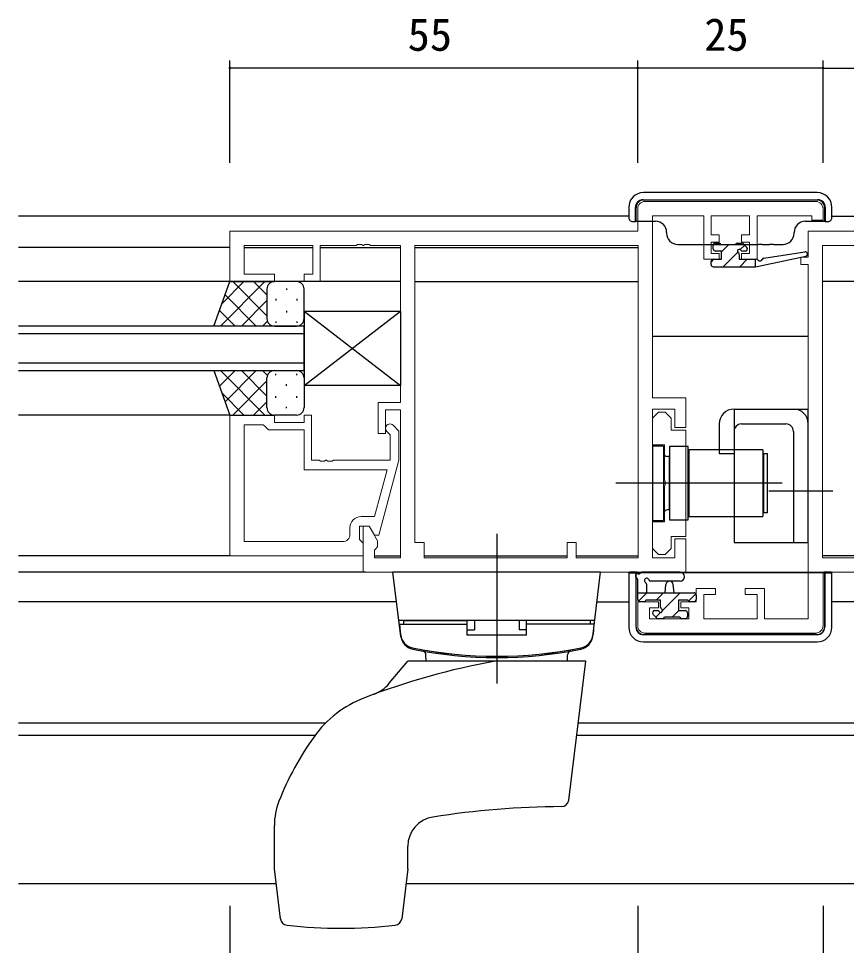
# Model space of a CAD drawing. Units: millimetres, scale not verified. Extents: x -1107 to 397, y -282 to 282.
# Drawn here: x -125.7 to -14, y 7.8 to 132.8 of the extents above; entities that cross this region are included whole.
import ezdxf
from ezdxf.enums import TextEntityAlignment as Align

# ---------------------------------------------------------------- set-up
doc = ezdxf.new("R2010")
doc.units = ezdxf.units.MM
doc.header["$LTSCALE"] = 2
doc.layers.add('0-2_YKK_11', color=7, linetype='Continuous', lineweight=18)
for name, color, linetype in [('0-3_YKK_12', 2, 'Continuous'), ('0-4_YKK_13', 4, 'Continuous'), ('0-6_YKK_D', 6, 'Continuous')]:
    doc.layers.add(name, color=color, linetype=linetype)
doc.styles.add('ＭＳ ゴシック', font='')
doc.styles.get('ＭＳ ゴシック').set_extended_font_data('MS Gothic')

msp = doc.modelspace()

# ---------------------------------------------------------------- linework, layer by layer
at = {"layer": '0-2_YKK_11'}
for p, q in [((-18.151, 108.129), (-41.151, 108.129)), ((-42.151, 107.129), (-42.151, 104.129)), ((-42.081, 60.059), (-42.081, 102.199)), ((-17.221, 60.059), (-17.221, 102.199)), ((-80.951, 63.259), (-80.951, 64.129)), ((-18.151, 49.929), (-41.151, 49.929))]:
    msp.add_line(p, q, dxfattribs=at)
for points in [[(-37.151, 60.059), (-40.151, 60.059), (-40.151, 80.129), (-37.151, 80.129), (-37.151, 77.629), (-35.651, 77.629), (-35.651, 81.629), (-40.151, 81.629), (-40.151, 106.199), (-33.251, 106.199), (-33.251, 100.329), (-31.151, 100.329), (-31.151, 101.129), (-32.251, 101.129), (-32.251, 102.629), (-31.151, 102.629), (-31.151, 103.629), (-32.251, 103.629), (-32.251, 106.199), (-27.051, 106.199), (-27.051, 103.629), (-28.151, 103.629), (-28.151, 102.629), (-27.051, 102.629), (-27.051, 101.129), (-28.151, 101.129), (-28.151, 100.329), (-26.051, 100.329), (-26.051, 106.199), (-18.651, 106.199), (-18.651, 105.629), (-17.151, 105.629), (-17.151, 107.129)], [(-42.151, 104.129), (-97.151, 104.129), (-97.151, 97.329), (-91.151, 97.329), (-91.151, 98.329), (-95.221, 98.329), (-95.221, 102.199), (-85.951, 102.199), (-85.951, 98.329), (-87.151, 98.329), (-87.151, 97.329), (-84.951, 97.329), (-84.951, 102.199), (-80.109, 102.199), (-79.926, 102.319), (-79.376, 102.319), (-79.193, 102.199), (-79.109, 102.199), (-78.926, 102.319), (-78.376, 102.319), (-78.193, 102.199), (-74.151, 102.199), (-74.151, 81.029), (-77.151, 81.029), (-77.151, 76.829), (-76.151, 76.829), (-76.151, 80.029), (-74.151, 80.029), (-74.151, 60.059), (-77.651, 60.059), (-77.651, 61.129), (-77.221, 61.559), (-77.221, 62.371), (-78.351, 64.329), (-79.151, 64.329), (-79.151, 58.129), (-35.651, 58.129), (-35.651, 62.629), (-37.151, 62.629), (-37.151, 60.059)], [(-42.151, 50.929), (-42.151, 54.129), (-39.351, 54.129), (-39.351, 53.329), (-40.551, 53.329), (-40.551, 51.859), (-35.251, 51.859), (-35.251, 53.329), (-36.351, 53.329), (-36.351, 54.129), (-34.251, 54.129), (-34.251, 55.929), (-31.651, 55.929), (-31.651, 55.129), (-33.251, 55.129), (-33.251, 51.859), (-26.051, 51.859), (-26.051, 55.129), (-27.651, 55.129), (-27.651, 55.929), (-25.051, 55.929), (-25.051, 51.859), (-19.151, 51.859), (-19.151, 99.629), (-20.151, 99.629), (-20.151, 100.629), (-19.151, 100.629), (-19.151, 104.129)], [(-19.151, 104.129), (37.849, 104.129)], [(-97.151, 60.329), (-97.151, 79.329), (-91.151, 79.329), (-91.151, 78.329), (-87.151, 78.329), (-87.151, 79.329), (-86.151, 79.329), (-86.151, 73.229), (-85.109, 73.229), (-84.926, 73.109), (-84.376, 73.109), (-84.193, 73.229), (-84.109, 73.229), (-83.926, 73.109), (-83.376, 73.109), (-83.193, 73.229), (-75.551, 73.229), (-75.551, 76.68), (-75.975, 77.104)], [(-75.127, 77.953), (-74.351, 77.177), (-74.351, 73.232), (-77.058, 63.129), (-77.658, 63.129), (-78.351, 64.329), (-79.651, 64.329), (-79.651, 62.529), (-79.451, 62.329), (-79.151, 62.029), (-79.151, 60.329), (-97.151, 60.329)], [(-95.221, 78.029), (-95.221, 62.259), (-81.951, 62.259)], [(-79.451, 65.629), (-77.631, 65.629), (-75.942, 71.929), (-87.151, 71.929), (-87.151, 77.329), (-91.951, 77.329), (-92.451, 77.829), (-92.651, 78.029), (-95.221, 78.029), (-95.221, 62.259)], [(19.849, 58.129), (-17.151, 58.129), (-17.151, 50.929)]]:
    msp.add_lwpolyline(points, dxfattribs=at)
for points in [[(-42.081, 60.059), (-42.081, 102.199), (-72.221, 102.199), (-72.221, 62.129), (-70.951, 62.129), (-70.951, 60.059), (-51.651, 60.059), (-51.651, 62.129), (-50.451, 62.129), (-50.451, 60.059)], [(-17.221, 60.059), (-17.221, 102.199), (12.919, 102.199), (12.919, 62.129), (11.649, 62.129), (11.649, 60.059), (-7.651, 60.059), (-7.651, 62.129), (-8.851, 62.129), (-8.851, 60.059)], [(-35.651, 77.304), (-35.651, 62.954), (-37.651, 62.954), (-37.651, 61.329), (-38.451, 60.529), (-39.351, 60.529), (-40.151, 61.329), (-40.151, 64.929), (-38.551, 64.929), (-38.551, 69.671), (-38.431, 69.854), (-38.431, 70.404), (-38.551, 70.588), (-38.551, 75.329), (-40.151, 75.329), (-40.151, 78.929), (-39.351, 79.729), (-38.451, 79.729), (-37.651, 78.929), (-37.651, 77.304)]]:
    msp.add_lwpolyline(points, close=True, dxfattribs=at)
for centre, radius, start, end in [((-41.151, 107.129), 1, 90.00001, 179.99999), ((-18.151, 107.129), 1, 0.00001, 89.99999), ((-75.551, 77.529), 0.6, 44.99999, 225.00001), ((-79.451, 64.129), 1.5, 90.00001, 179.99999), ((-81.951, 63.259), 1, 270.00001, 359.99999), ((-41.151, 50.929), 1, 180.00001, 269.99999), ((-18.151, 50.929), 1, 270.00001, 359.99999)]:
    msp.add_arc(centre, radius, start, end, dxfattribs=at)
at = {"layer": '0-3_YKK_12'}
for p, q in [((-43.351, 106.129), (-125.651, 106.129)), ((-15.951, 106.129), (67.849, 106.129)), ((-97.151, 101.929), (-125.651, 101.929)), ((-95.219, 101.929), (-85.952, 101.929)), ((-84.949, 101.929), (-74.152, 101.929)), ((-72.219, 101.929), (-42.082, 101.929)), ((-74.151, 97.329), (-125.651, 97.329)), ((-72.221, 97.329), (-42.081, 97.329)), ((12.919, 97.329), (-17.221, 97.329)), ((-125.651, 90.329), (-87.15, 90.329)), ((-19.151, 89.929), (-40.151, 89.929)), ((-87.15, 86.329), (-125.651, 86.329)), ((-97.151, 79.329), (-125.651, 79.329)), ((-97.151, 60.329), (-125.651, 60.329)), ((-77.649, 60.329), (-74.152, 60.329)), ((-70.949, 60.329), (-51.652, 60.329)), ((-50.449, 60.329), (-42.082, 60.329)), ((-8.852, 60.329), (-17.219, 60.329)), ((-78.851, 58.129), (-125.651, 58.129)), ((-74.66, 54.129), (-125.651, 54.129)), ((-47.642, 54.129), (-43.351, 54.129)), ((-11.66, 54.129), (-15.951, 54.129)), ((-84.269, 37.759), (-125.651, 37.759)), ((-9.123, 37.759), (-50.179, 37.759)), ((-85.667, 36.129), (-125.651, 36.129)), ((-8.923, 36.129), (-50.379, 36.129)), ((-90.905, 16.129), (-125.651, 16.129)), ((14.095, 16.129), (-73.396, 16.129))]:
    msp.add_line(p, q, dxfattribs=at)
msp.add_lwpolyline([(-125.651, 85.329), (-87.15, 85.329), (-87.15, 91.329), (-125.651, 91.329)], dxfattribs=at)
at = {"layer": '0-4_YKK_13'}
for p, q in [((-17.951, 109.329), (-41.351, 109.329)), ((-41.455, 108.355), (-17.846, 108.355)), ((-41.351, 108.329), (-17.951, 108.329)), ((-43.351, 107.329), (-43.351, 105.929)), ((-42.456, 105.429), (-42.456, 107.355)), ((-16.951, 107.329), (-16.951, 105.455)), ((-16.846, 107.355), (-16.846, 105.429)), ((-15.951, 105.929), (-15.951, 107.329)), ((-42.851, 105.429), (-42.456, 105.429)), ((-42.351, 105.455), (-39.751, 105.455)), ((-19.551, 105.455), (-16.951, 105.455)), ((-16.846, 105.429), (-16.951, 105.455)), ((-16.846, 105.429), (-16.451, 105.429)), ((-38.251, 103.955), (-38.251, 103.829)), ((-21.051, 103.829), (-21.051, 103.955)), ((-31.649, 102.529), (-31.149, 102.529)), ((-28.749, 102.529), (-28.149, 102.529)), ((-36.751, 102.329), (-35.451, 102.329)), ((-35.451, 102.329), (-26.727, 102.329)), ((-31.949, 101.729), (-31.949, 102.229)), ((-30.949, 102.329), (-28.949, 102.329)), ((-30.849, 101.345), (-29.865, 102.329)), ((-30.62, 99.329), (-28.658, 101.291)), ((-28.311, 101.638), (-27.722, 102.227)), ((-27.649, 101.429), (-27.988, 101.429)), ((-27.937, 102.441), (-27.437, 101.941)), ((-26.706, 102.329), (-26.727, 102.329)), ((-26.706, 102.329), (-25.851, 102.329)), ((-25.351, 102.329), (-25.851, 102.329)), ((-25.351, 102.329), (-24.351, 102.329)), ((-25.137, 100.502), (-19.595, 101.326)), ((-23.851, 102.329), (-24.351, 102.329)), ((-23.851, 102.329), (-22.551, 102.329)), ((-32.249, 99.945), (-31.865, 100.329)), ((-32.249, 99.629), (-32.249, 100.029)), ((-31.949, 100.329), (-30.849, 100.329)), ((-28.375, 99.329), (-27.375, 100.329)), ((-26.251, 99.329), (-19.49, 100.735)), ((-26.251, 100.329), (-26.164, 100.343)), ((-26.251, 99.329), (-26.251, 100.329)), ((-31.949, 99.329), (-26.251, 99.329)), ((-92.419, 97.329), (-98.419, 91.329)), ((-95.248, 97.329), (-98.208, 94.368)), ((-92.151, 92.708), (-96.771, 97.329)), ((-92.151, 95.537), (-93.943, 97.329)), ((-92.151, 96.329), (-92.151, 92.729)), ((-88.151, 97.329), (-91.151, 97.329)), ((-89.514, 96.409), (-89.514, 96.209)), ((-87.151, 92.329), (-87.151, 96.329)), ((-93.6, 91.329), (-97.795, 95.524)), ((-92.151, 95.929), (-92.151, 92.329)), ((-92.151, 94.768), (-95.591, 91.329)), ((-90.929, 94.994), (-90.929, 94.794)), ((-88.099, 94.994), (-88.099, 94.794)), ((-96.428, 91.329), (-98.54, 93.44)), ((-89.514, 93.379), (-89.514, 93.179)), ((-87.151, 83.329), (-74.151, 93.329)), ((-87.151, 93.329), (-74.151, 83.329)), ((-87.151, 93.329), (-87.151, 83.329)), ((-87.151, 93.329), (-74.151, 93.329)), ((-87.151, 83.329), (-74.151, 93.329)), ((-87.151, 93.329), (-74.151, 83.329)), ((-87.151, 93.329), (-87.151, 83.329)), ((-87.151, 93.329), (-74.151, 93.329)), ((-91.151, 91.329), (-99.294, 91.329)), ((-92.094, 91.997), (-92.762, 91.329)), ((-91.151, 91.329), (-88.151, 91.329)), ((-90.929, 91.964), (-90.929, 91.764)), ((-88.099, 91.964), (-88.099, 91.764)), ((-99.294, 85.329), (-91.151, 85.329)), ((-96.428, 85.329), (-98.54, 83.217)), ((-92.419, 79.329), (-98.419, 85.329)), ((-93.599, 85.329), (-97.795, 81.133)), ((-92.151, 81.889), (-95.591, 85.329)), ((-92.094, 84.66), (-92.762, 85.329)), ((-91.151, 85.329), (-88.151, 85.329)), ((-92.151, 83.949), (-96.771, 79.329)), ((-92.151, 80.729), (-92.151, 84.329)), ((-92.151, 80.329), (-92.151, 83.929)), ((-90.929, 84.694), (-90.929, 84.894)), ((-88.099, 84.694), (-88.099, 84.894)), ((-87.151, 84.329), (-87.151, 80.329)), ((-89.514, 83.279), (-89.514, 83.479)), ((-95.248, 79.329), (-98.208, 82.289)), ((-90.929, 81.664), (-90.929, 81.864)), ((-88.099, 81.664), (-88.099, 81.864)), ((-92.151, 81.12), (-93.943, 79.329)), ((-89.514, 80.249), (-89.514, 80.449)), ((-29.151, 80.129), (-29.151, 62.129)), ((-29.151, 80.129), (-19.151, 80.129)), ((-19.151, 62.129), (-19.151, 80.129)), ((-88.151, 79.329), (-91.151, 79.329)), ((-31.151, 78.129), (-31.151, 74.129)), ((-28.151, 78.129), (-22.151, 78.129)), ((-21.151, 77.129), (-21.151, 62.129)), ((-38.651, 75.128), (-40.151, 75.128)), ((-40.151, 75.128), (-40.151, 65.128)), ((-38.651, 75.128), (-38.651, 65.128)), ((-31.151, 74.129), (-29.151, 74.129)), ((-25.251, 74.628), (-25.251, 65.628)), ((-24.651, 66.128), (-24.651, 74.128)), ((-37.851, 73.728), (-38.151, 73.728)), ((-37.851, 66.528), (-37.851, 73.728)), ((-35.251, 73.128), (-35.351, 73.128)), ((-25.151, 73.128), (-25.251, 73.128)), ((-22.651, 70.129), (-45.081, 70.129)), ((-24.466, 69.129), (-15.836, 69.129)), ((-37.851, 66.528), (-38.151, 66.528)), ((-25.151, 67.128), (-25.251, 67.128)), ((-40.151, 65.128), (-38.651, 65.128)), ((-35.251, 65.628), (-25.251, 65.628)), ((-61.151, 63.329), (-61.151, 43.129)), ((-29.151, 62.129), (-19.151, 62.129)), ((-47.151, 58.129), (-75.151, 58.129)), ((-74.088, 49.47), (-75.151, 58.129)), ((-48.214, 49.47), (-47.151, 58.129)), ((-43.351, 58.011), (-43.351, 50.729)), ((-42.377, 58.011), (-42.351, 58.037)), ((-42.377, 50.729), (-42.377, 58.011)), ((-42.351, 50.729), (-42.351, 58.037)), ((-42.242, 58.129), (-17.06, 58.129)), ((-36.423, 58.129), (-41.585, 58.129)), ((-16.951, 58.037), (-16.951, 50.729)), ((-16.925, 58.011), (-16.925, 50.729)), ((-15.951, 58.011), (-16.06, 58.12)), ((-15.951, 50.729), (-15.951, 58.011)), ((-42.151, 54.459), (-42.151, 57.109)), ((-40.951, 56.509), (-40.951, 55.359)), ((-36.423, 56.929), (-40.384, 56.926)), ((-38.451, 55.359), (-38.349, 56.473)), ((-37.251, 55.359), (-37.353, 56.473)), ((-42.151, 55.359), (-34.551, 55.359)), ((-42.044, 54.229), (-40.914, 55.359)), ((-39.669, 54.359), (-38.669, 55.359)), ((-38.802, 52.981), (-36.424, 55.359)), ((-35.306, 54.232), (-34.306, 55.232)), ((-34.251, 55.059), (-34.251, 54.459)), ((-41.251, 54.159), (-41.851, 54.159)), ((-34.551, 54.159), (-35.151, 54.159)), ((-39.851, 52.959), (-39.512, 52.959)), ((-39.7, 52.083), (-39.073, 52.71)), ((-37.479, 52.059), (-36.579, 52.959)), ((-35.451, 52.659), (-35.451, 52.159)), ((-47.949, 51.629), (-74.353, 51.629)), ((-73.751, 51.629), (-65.151, 51.629)), ((-73.751, 51.629), (-73.751, 51.129)), ((-65.151, 49.629), (-65.151, 51.629)), ((-64.151, 51.629), (-64.151, 50.362)), ((-58.151, 51.629), (-58.151, 50.362)), ((-57.151, 49.629), (-57.151, 51.629)), ((-48.551, 51.629), (-57.151, 51.629)), ((-48.551, 51.629), (-48.551, 51.129)), ((-39.563, 51.947), (-40.063, 52.447)), ((-38.751, 51.859), (-39.351, 51.859)), ((-36.451, 52.059), (-38.551, 52.059)), ((-35.751, 51.859), (-36.251, 51.859)), ((-74.251, 51.129), (-65.151, 51.129)), ((-74.251, 51.129), (-74.127, 49.712)), ((-65.151, 50.362), (-64.151, 50.362)), ((-57.151, 50.362), (-58.151, 50.362)), ((-48.051, 51.129), (-57.151, 51.129)), ((-48.051, 51.129), (-48.175, 49.712)), ((-57.151, 49.629), (-65.151, 49.629)), ((-17.951, 49.729), (-41.351, 49.729)), ((-17.951, 49.702), (-41.351, 49.702)), ((-41.351, 48.729), (-17.951, 48.729)), ((-70.686, 46.129), (-70.701, 47.01)), ((-51.616, 46.129), (-51.601, 47.01)), ((-75.65, 43.15), (-73.151, 46.129)), ((-49.151, 46.129), (-73.151, 46.129)), ((-51.45, 27.403), (-49.151, 46.129)), ((-91.151, 18.129), (-91.151, 23.975)), ((-73.151, 18.129), (-73.151, 21.17)), ((-90.324, 11.396), (-91.151, 18.129)), ((-73.151, 18.129), (-73.978, 11.396))]:
    msp.add_line(p, q, dxfattribs=at)
for points in [[(-41.455, 108.355), (-41.651, 108.336), (-41.838, 108.279), (-42.011, 108.186), (-42.163, 108.062), (-42.287, 107.911), (-42.38, 107.738), (-42.436, 107.55), (-42.456, 107.355)], [(-41.351, 108.329), (-41.546, 108.309), (-41.733, 108.253), (-41.906, 108.16), (-42.058, 108.036), (-42.182, 107.884), (-42.275, 107.712), (-42.332, 107.524), (-42.351, 107.329)], [(-16.951, 107.329), (-16.97, 107.524), (-17.027, 107.712), (-17.119, 107.884), (-17.244, 108.036), (-17.395, 108.16), (-17.568, 108.253), (-17.756, 108.309), (-17.951, 108.329)], [(-16.846, 107.355), (-16.865, 107.55), (-16.922, 107.738), (-17.015, 107.911), (-17.139, 108.062), (-17.291, 108.186), (-17.464, 108.279), (-17.651, 108.336), (-17.846, 108.355)], [(-42.456, 105.429), (-42.351, 105.455), (-42.351, 107.329)], [(-43.351, 105.929), (-43.341, 105.831), (-43.313, 105.737), (-43.267, 105.651), (-43.204, 105.575), (-43.129, 105.513), (-43.042, 105.467), (-42.948, 105.438), (-42.851, 105.429)], [(-38.251, 103.955), (-38.28, 104.248), (-38.365, 104.529), (-38.504, 104.788), (-38.69, 105.016), (-38.918, 105.202), (-39.177, 105.341), (-39.458, 105.426), (-39.751, 105.455)], [(-19.551, 105.455), (-19.844, 105.426), (-20.125, 105.341), (-20.384, 105.202), (-20.612, 105.016), (-20.798, 104.788), (-20.937, 104.529), (-21.022, 104.248), (-21.051, 103.955)], [(-16.451, 105.429), (-16.353, 105.438), (-16.26, 105.467), (-16.173, 105.513), (-16.097, 105.575), (-16.035, 105.651), (-15.989, 105.737), (-15.961, 105.831), (-15.951, 105.929)], [(-38.251, 103.829), (-38.222, 103.536), (-38.137, 103.255), (-37.998, 102.995), (-37.812, 102.768), (-37.584, 102.581), (-37.325, 102.443), (-37.044, 102.357), (-36.751, 102.329)], [(-22.551, 102.329), (-22.258, 102.357), (-21.977, 102.443), (-21.718, 102.581), (-21.49, 102.768), (-21.304, 102.995), (-21.165, 103.255), (-21.08, 103.536), (-21.051, 103.829)], [(-30.849, 100.329), (-30.849, 101.429), (-31.649, 101.429)], [(-28.449, 100.968), (-28.449, 100.329), (-26.251, 100.329)], [(-99.294, 91.329), (-97.151, 97.329), (-91.151, 97.329)], [(-74.151, 93.329), (-74.151, 83.329), (-87.151, 83.329)], [(-74.151, 93.329), (-74.151, 83.329), (-87.151, 83.329)], [(-99.294, 85.329), (-97.151, 79.329), (-91.151, 79.329)], [(-25.251, 74.628), (-35.251, 74.628), (-35.251, 65.628)], [(-24.651, 66.128), (-25.151, 66.128), (-25.151, 74.128), (-24.651, 74.128)], [(-35.251, 67.128), (-35.351, 67.128), (-35.351, 73.128)], [(-42.377, 58.011), (-43.351, 58.011), (-43.242, 58.12)], [(-42.242, 58.129), (-42.436, 58.128), (-42.622, 58.128), (-42.795, 58.127), (-42.946, 58.126), (-43.07, 58.125), (-43.163, 58.123), (-43.221, 58.122), (-43.242, 58.12)], [(-15.951, 58.011), (-16.925, 58.011), (-16.951, 58.037), (-42.351, 58.037)], [(-16.06, 58.12), (-16.081, 58.122), (-16.139, 58.123), (-16.232, 58.125), (-16.356, 58.126), (-16.507, 58.127), (-16.679, 58.128), (-16.866, 58.128), (-17.06, 58.129)], [(-39.051, 53.42), (-39.051, 54.359), (-41.051, 54.359)], [(-35.351, 54.359), (-36.651, 54.359), (-36.651, 52.959), (-35.751, 52.959)]]:
    msp.add_lwpolyline(points, dxfattribs=at)
msp.add_lwpolyline([(-37.851, 75.078), (-37.851, 65.178), (-35.351, 65.178), (-35.351, 75.078)], close=True, dxfattribs=at)
for centre, radius, start, end in [((-41.351, 107.329), 2, 90, 180), ((-17.951, 107.329), 2, 0, 90), ((-31.649, 102.229), 0.3, 90, 180), ((-31.149, 102.329), 0.2, 0, 90), ((-28.749, 102.329), 0.2, 90, 180), ((-28.149, 102.229), 0.3, 45, 90), ((-31.649, 101.729), 0.3, 180, 270), ((-28.449, 101.429), 0.25, 33.05573, 236.94427), ((-27.988, 101.729), 0.3, 213.05573, 270), ((-27.649, 101.729), 0.3, 270, 45), ((-19.551, 101.029), 0.3, 281.74981, 98.44936), ((-31.949, 100.029), 0.3, 90, 180), ((-28.749, 100.968), 0.3, 0, 56.94427), ((-26.116, 100.047), 0.3, 39.19754, 99.19754), ((-25.651, 100.426), 0.3, 219.19754, 338.44936), ((-25.093, 100.206), 0.3, 98.44936, 158.44936), ((-31.949, 99.629), 0.3, 180, 270), ((-91.151, 96.329), 1, 90, 180), ((-91.151, 96.329), 1, 90, 180), ((-88.151, 96.329), 1, 360, 90), ((-91.151, 92.329), 1, 180, 270), ((-91.151, 92.329), 1, 180, 270), ((-88.151, 92.329), 1, 270, 360), ((-91.151, 84.329), 1, 90, 180), ((-91.151, 84.329), 1, 90, 180), ((-88.151, 84.329), 1, 360, 90), ((-91.151, 80.329), 1, 180, 270), ((-91.151, 80.329), 1, 180, 270), ((-88.151, 80.329), 1, 270, 360), ((-29.151, 78.129), 2, 90, 180), ((-21.151, 78.129), 2, 0, 90), ((-28.151, 77.129), 1, 90, 180), ((-22.151, 77.129), 1, 0, 90), ((-38.151, 74.228), 0.5, 180, 270), ((-38.151, 66.028), 0.5, 90, 180), ((-42.151, 57.629), 0.3, 79.47122, 240), ((-42.041, 58.219), 0.3, 259.47122, 319.47122), ((-41.585, 57.829), 0.3, 90, 139.47122), ((-36.423, 57.529), 0.6, 270.04023, 90.04023), ((-42.451, 57.109), 0.3, 0, 60), ((-40.951, 57.029), 0.3, 19.18976, 240), ((-41.251, 56.509), 0.3, 0, 60), ((-40.384, 57.226), 0.3, 199.18976, 270.04023), ((-37.851, 56.429), 0.5, 5.09207, 174.90793), ((-34.551, 55.059), 0.3, 0, 90), ((-41.851, 54.459), 0.3, 180, 270), ((-41.251, 54.359), 0.2, 270, 0), ((-35.151, 54.359), 0.2, 180, 270), ((-34.551, 54.459), 0.3, 270, 0), ((-39.851, 52.659), 0.3, 90, 225), ((-39.512, 52.659), 0.3, 33.05573, 90), ((-39.051, 52.959), 0.25, 213.05573, 56.94427), ((-38.751, 53.42), 0.3, 180, 236.94427), ((-35.751, 52.659), 0.3, 0, 90), ((-39.351, 52.159), 0.3, 225, 270), ((-38.751, 52.059), 0.2, 270, 0), ((-36.251, 52.059), 0.2, 180, 270), ((-35.751, 52.159), 0.3, 270, 0), ((-41.351, 50.729), 2, 180, 270), ((-41.351, 50.729), 1.026, 180, 270), ((-41.351, 50.729), 1, 180, 270), ((-17.951, 50.729), 1.026, 270, 0), ((-17.951, 50.729), 2, 270, 0), ((-17.951, 50.729), 1, 270, 0), ((-72.135, 49.887), 2, 185, 258.64775), ((-72.125, 49.892), 2, 187, 258.65826), ((-72.103, 49.714), 2, 187, 258.68116), ((-50.199, 49.714), 2, 281.31884, 353), ((-50.177, 49.892), 2, 281.34174, 353), ((-50.167, 49.887), 2, 281.35225, 355), ((-61.151, 104.595), 57.8, 258.64775, 281.35225), ((-61.151, 104.602), 57.8, 258.65884, 281.34174), ((-61.151, 104.429), 57.8, 258.68116, 281.31884), ((-71.201, 47.001), 0.5, 1, 80.07331), ((-51.101, 47.001), 0.5, 99.92669, 179), ((-44.451, -48.371), 96.004, 100.15586, 111.10054), ((-79.48, 46.364), 5, 290.29251, 320), ((-73.613, 27.202), 15, 111.10054, 144.32281), ((-53.305, 12.621), 40, 144.32281, 158.51499), ((-82.151, 23.975), 9, 158.51499, 180), ((-51.449, -93.471), 120, 90.47042, 98.77765), ((-52.443, 27.525), 1, 270.47042, 353), ((-69.151, 21.17), 4, 98.77765, 180), ((-89.332, 11.517), 1, 187, 263.80105), ((-74.97, 11.517), 1, 276.19895, 353), ((-82.151, 77.629), 67.5, 263.80105, 276.19895)]:
    msp.add_arc(centre, radius, start, end, dxfattribs=at)
at = {"layer": '0-6_YKK_D'}
for p, q in [((-97.151, 113.329), (-97.151, 127.129)), ((-42.151, 113.329), (-42.151, 127.129)), ((-42.151, 113.329), (-42.151, 127.129)), ((-17.151, 113.329), (-17.151, 127.129)), ((-17.151, 113.329), (-17.151, 127.129)), ((-42.151, 126.129), (-97.151, 126.129)), ((-17.151, 126.129), (-42.151, 126.129)), ((-17.151, 126.129), (37.849, 126.129)), ((-97.151, 13.129), (-97.151, -10.871)), ((-42.151, 13.129), (-42.151, -10.871)), ((-42.151, 13.129), (-42.151, -10.871)), ((-17.151, 13.129), (-17.151, -10.871)), ((-17.151, 13.129), (-17.151, -10.871))]:
    msp.add_line(p, q, dxfattribs=at)
for centre, start, end in [((-97.151, 126.129), 0, 180), ((-97.151, 126.129), 180, 0), ((-42.151, 126.129), 0, 180), ((-42.151, 126.129), 0, 180), ((-42.151, 126.129), 180, 0), ((-42.151, 126.129), 180, 0), ((-17.151, 126.129), 0, 180), ((-17.151, 126.129), 0, 180), ((-17.151, 126.129), 180, 0), ((-17.151, 126.129), 180, 0)]:
    msp.add_arc(centre, 0.106, start, end, dxfattribs=at)

# ---------------------------------------------------------------- texts
at = {"layer": '0-6_YKK_D', "style": 'ＭＳ ゴシック'}
for s, p in [('55', (-73.171, 127.129)), ('25', (-33.171, 127.129))]:
    msp.add_text(s, height=4.399, dxfattribs=at).set_placement(p, align=Align.BOTTOM_LEFT)

doc.saveas('drawing.dxf')
